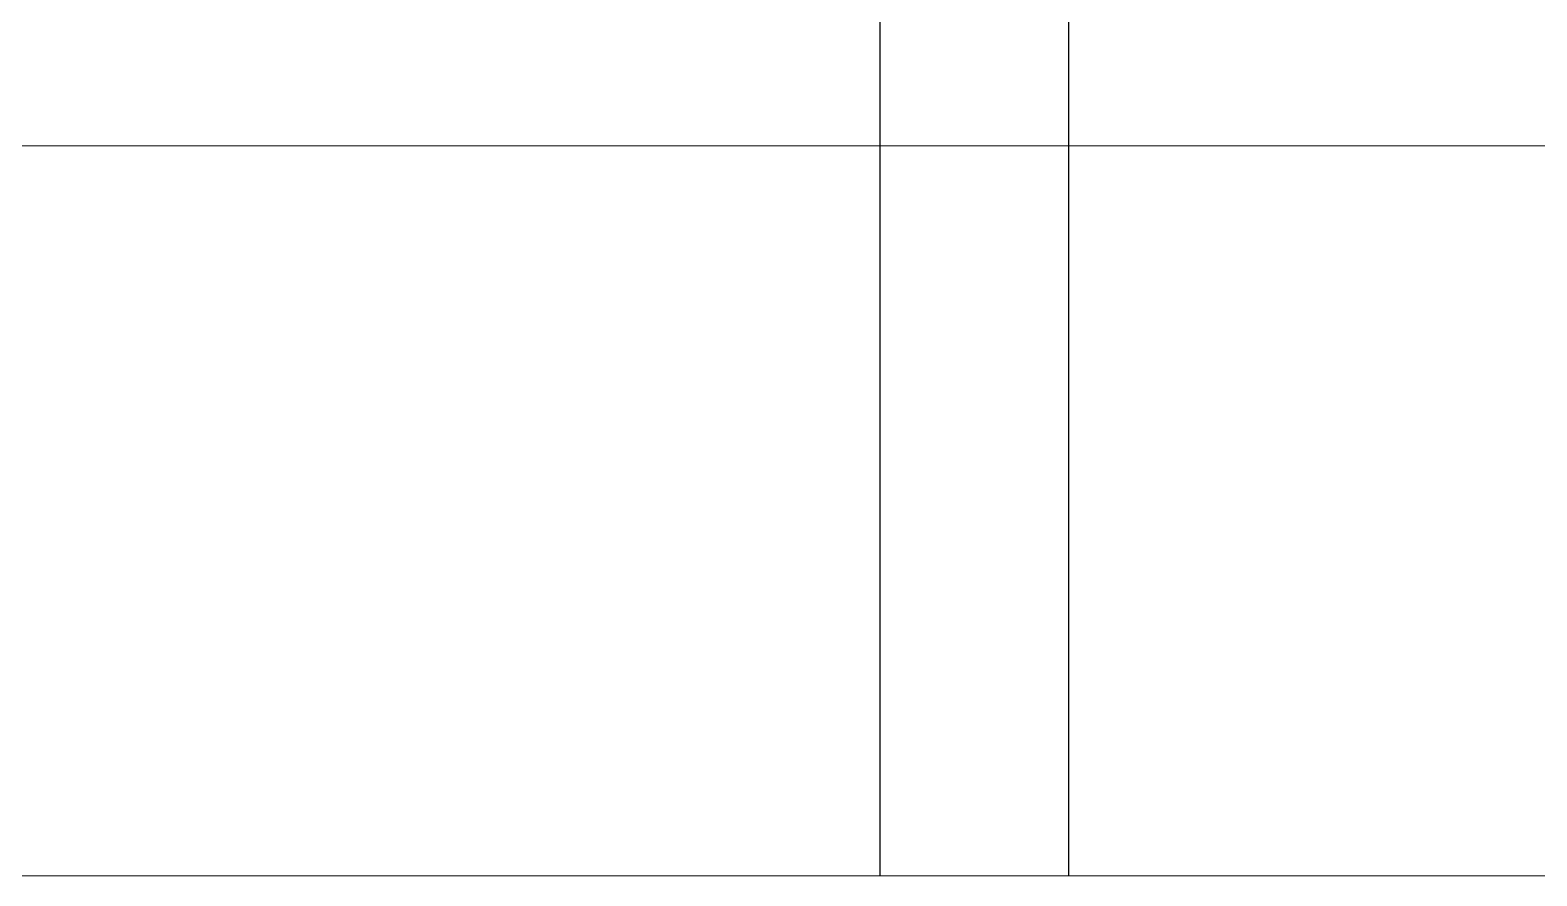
# Model space of a CAD drawing. Header units: millimetres. Extents: x 0 to 420000, y 0 to 297000.
# Drawn here: x 216513 to 225288, y 168500 to 173424 of the extents above; entities that cross this region are included whole.
import ezdxf

# ---------------------------------------------------------------- set-up
doc = ezdxf.new("R2010")
doc.units = ezdxf.units.MM
doc.linetypes.add('CEN', pattern=[62, 60, -1, 0, -1])
for name, color, linetype, lineweight in [('A-AXIS-LINE', 1, 'CEN', 15), ('A-CONC-LIN1', 2, 'Continuous', 40), ('A-ELEV-LIN2', 7, 'Continuous', 25), ('A-XXXX-FIN2', 6, 'Continuous', 20)]:
    doc.layers.add(name, color=color, linetype=linetype, lineweight=lineweight)

# ---------------------------------------------------------------- blocks, each defined once
blk = doc.blocks.new('axis(220316)')
at = {"layer": 'A-AXIS-LINE', "ltscale": 1000}
for p, q in [((4631788.1, -426868.7), (4955413.1, -426868.7)), ((4631788.1, -431118.7), (4955413.1, -431118.7))]:
    blk.add_line(p, q, dxfattribs=at)
blk = doc.blocks.new('횡지하층')
at = {"layer": 'A-XXXX-FIN2'}
blk.add_line((4757100.6, -237111.1), (4890100.6, -237111.1), dxfattribs=at)
blk = doc.blocks.new('횡3층')
at = {"layer": 'A-ELEV-LIN2'}
for p, q in [((4823050.6, -247068.7), (4823050.6, -238818.7)), ((4824150.6, -247068.7), (4824150.6, -238818.7))]:
    blk.add_line(p, q, dxfattribs=at)

msp = doc.modelspace()

# ---------------------------------------------------------------- block references
at = {"layer": 'A-AXIS-LINE'}
msp.add_blockref('axis(220316)', (-4581588.1, 599618.7), dxfattribs=at)
at = {"layer": 'A-CONC-LIN1'}
for name, p in [('횡3층', (-4601588.1, 415568.7)), ('횡지하층', (-4601588.1, 405611.1))]:
    msp.add_blockref(name, p, dxfattribs=at)

doc.saveas('drawing.dxf')
